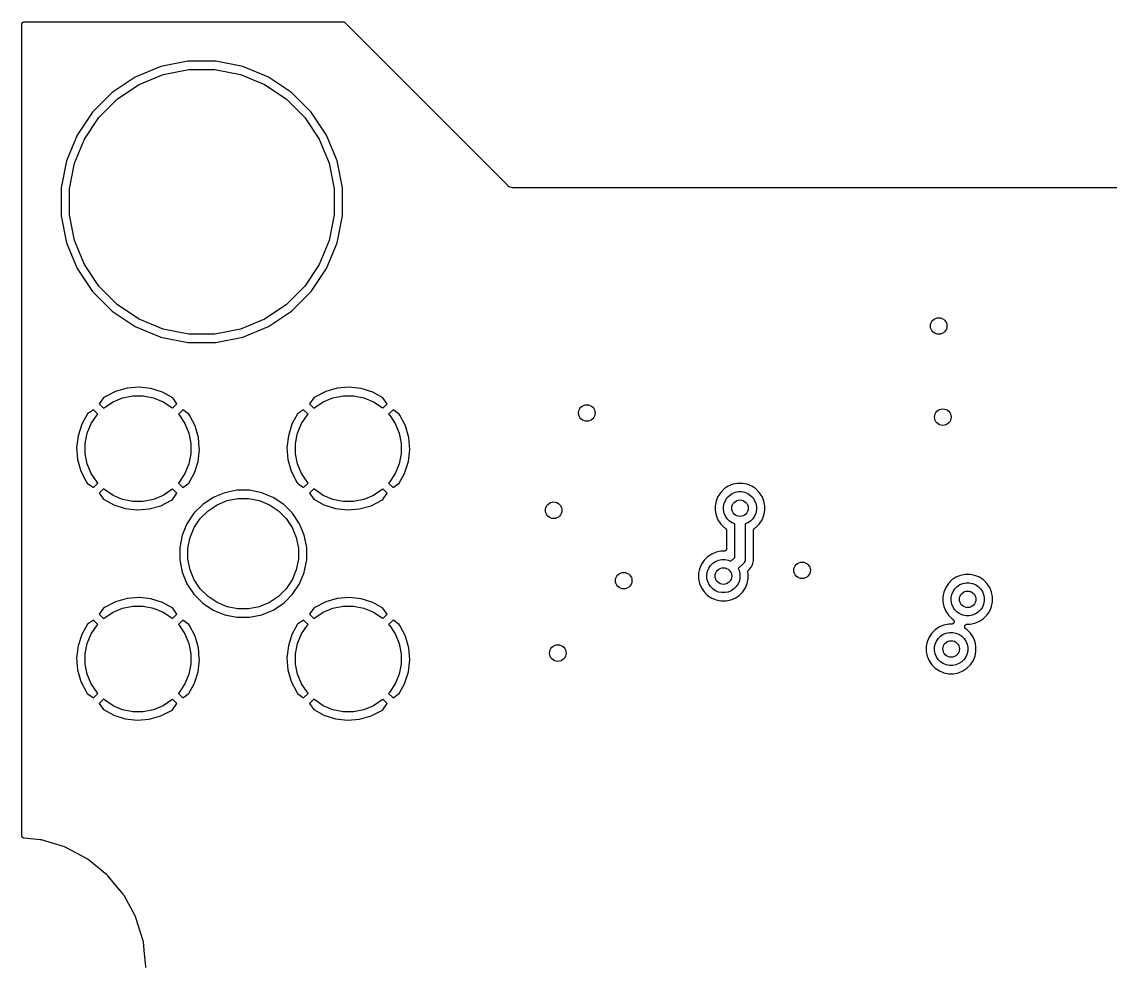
# Model space of a CAD drawing. Extents: x 113.2 to 188.8, y -123.8 to -78.2.
# Drawn here: x 113.15 to 139.44, y -100.99 to -78.15 of the extents above; entities that cross this region are included whole.
import ezdxf

# ---------------------------------------------------------------- set-up
doc = ezdxf.new("R2010")
doc.units = 0
doc.layers.add('BLACK', color=7, linetype='CONTINUOUS')

msp = doc.modelspace()

# ---------------------------------------------------------------- linework, layer by layer
at = {"layer": 'BLACK', "linetype": 'CONTINUOUS'}
for p, q in [((113.151, -78.2067), (113.152, -78.2009)), ((113.151, -78.2127), (113.151, -78.2067)), ((113.151, -78.2131), (113.151, -78.2127)), ((113.151, -78.2135), (113.151, -78.2131)), ((113.151, -78.2131), (113.151, -78.2131)), ((113.151, -78.2131), (113.151, -78.2131)), ((113.151, -97.8064), (113.151, -78.2135)), ((113.152, -78.2005), (113.154, -78.1948)), ((113.152, -78.2007), (113.152, -78.2005)), ((113.152, -78.2009), (113.152, -78.2007)), ((113.154, -78.1948), (113.156, -78.1892)), ((113.156, -78.1888), (113.159, -78.1836)), ((113.156, -78.189), (113.156, -78.1888)), ((113.156, -78.1892), (113.156, -78.189)), ((113.159, -78.1836), (113.161, -78.1784)), ((113.161, -78.1784), (113.162, -78.1782)), ((113.162, -78.178), (113.165, -78.1735)), ((113.162, -78.1782), (113.162, -78.178)), ((113.165, -78.1735), (113.169, -78.169)), ((113.169, -78.1688), (113.17, -78.1686)), ((113.169, -78.169), (113.169, -78.1688)), ((113.17, -78.1686), (113.174, -78.1649)), ((113.174, -78.1649), (113.179, -78.1612)), ((113.179, -78.161), (113.184, -78.1582)), ((113.179, -78.1611), (113.179, -78.161)), ((113.179, -78.1612), (113.179, -78.1611)), ((113.184, -78.1582), (113.19, -78.1554)), ((113.19, -78.1553), (113.196, -78.1536)), ((113.19, -78.1554), (113.19, -78.1553)), ((113.19, -78.1554), (113.19, -78.1554)), ((113.196, -78.1536), (113.201, -78.1519)), ((113.201, -78.1519), (113.202, -78.1519)), ((113.202, -78.1518), (113.208, -78.1513)), ((113.202, -78.1519), (113.202, -78.1518)), ((113.208, -78.1513), (113.214, -78.1507)), ((113.214, -78.1507), (120.912, -78.1507)), ((120.912, -78.1507), (120.912, -78.1507)), ((120.912, -78.1507), (120.912, -78.1507)), ((120.912, -78.1507), (120.912, -78.1507)), ((120.912, -78.1507), (120.912, -78.1507)), ((120.912, -78.1507), (120.918, -78.1514)), ((120.918, -78.1514), (120.924, -78.1519)), ((120.924, -78.1519), (120.924, -78.152)), ((120.924, -78.152), (120.925, -78.1521)), ((120.925, -78.1521), (120.93, -78.1538)), ((120.93, -78.1538), (120.936, -78.1555)), ((120.936, -78.1555), (120.936, -78.1557)), ((120.936, -78.1557), (120.936, -78.1558)), ((120.936, -78.1558), (120.941, -78.1586)), ((120.941, -78.1586), (120.947, -78.1613)), ((120.947, -78.1613), (120.947, -78.1615)), ((120.947, -78.1615), (120.947, -78.1617)), ((120.947, -78.1617), (120.951, -78.1654)), ((120.951, -78.1654), (120.956, -78.1691)), ((120.956, -78.1691), (124.886, -82.0991)), ((117.165, -79.1), (116.508, -79.2307)), ((117.835, -79.1), (117.165, -79.1)), ((118.492, -79.2307), (117.835, -79.1)), ((116.508, -79.2307), (115.889, -79.487)), ((116.567, -79.423), (117.185, -79.3)), ((117.185, -79.3), (117.815, -79.3)), ((117.815, -79.3), (118.433, -79.423)), ((119.111, -79.487), (118.492, -79.2307)), ((115.889, -79.487), (115.333, -79.859)), ((115.46, -80.0144), (115.984, -79.6642)), ((115.984, -79.6642), (116.567, -79.423)), ((118.433, -79.423), (119.016, -79.6642)), ((119.016, -79.6642), (119.54, -80.0144)), ((119.667, -79.859), (119.111, -79.487)), ((115.333, -79.859), (114.859, -80.3326)), ((120.141, -80.3326), (119.667, -79.859)), ((115.014, -80.4601), (115.46, -80.0144)), ((119.54, -80.0144), (119.986, -80.4601)), ((114.859, -80.3326), (114.487, -80.8895)), ((120.513, -80.8895), (120.141, -80.3326)), ((114.664, -80.9842), (115.014, -80.4601)), ((119.986, -80.4601), (120.336, -80.9842)), ((114.487, -80.8895), (114.231, -81.5083)), ((120.769, -81.5083), (120.513, -80.8895)), ((114.423, -81.5666), (114.664, -80.9842)), ((120.336, -80.9842), (120.577, -81.5666)), ((114.231, -81.5083), (114.1, -82.1651)), ((114.3, -82.1848), (114.423, -81.5666)), ((120.577, -81.5666), (120.7, -82.1848)), ((120.9, -82.1651), (120.769, -81.5083)), ((114.1, -82.1651), (114.1, -82.8349)), ((114.3, -82.8152), (114.3, -82.1848)), ((120.7, -82.1848), (120.7, -82.8152)), ((120.9, -82.8349), (120.9, -82.1651)), ((124.886, -82.0991), (124.887, -82.0998)), ((124.887, -82.0998), (124.888, -82.1018)), ((124.888, -82.1018), (124.89, -82.1037)), ((124.89, -82.1037), (124.893, -82.1071)), ((124.893, -82.1071), (124.896, -82.1098)), ((124.896, -82.1098), (124.896, -82.1098)), ((124.896, -82.1098), (124.916, -82.1259)), ((124.916, -82.1259), (124.925, -82.1306)), ((124.925, -82.1306), (124.925, -82.1306)), ((124.925, -82.1306), (124.942, -82.1399)), ((124.942, -82.1399), (124.97, -82.1485)), ((124.97, -82.1485), (124.996, -82.151)), ((124.996, -82.151), (124.996, -82.151)), ((124.996, -82.151), (125, -82.1514)), ((125, -82.1514), (125.004, -82.151)), ((125.004, -82.151), (125.005, -82.1509)), ((125.005, -82.1509), (125.008, -82.151)), ((125.008, -82.151), (125.01, -82.1507)), ((125.01, -82.1507), (176.99, -82.1507)), ((114.423, -83.4334), (114.3, -82.8152)), ((120.7, -82.8152), (120.577, -83.4334)), ((114.1, -82.8349), (114.231, -83.4917)), ((120.769, -83.4917), (120.9, -82.8349)), ((114.231, -83.4917), (114.487, -84.1105)), ((114.664, -84.0158), (114.423, -83.4334)), ((120.577, -83.4334), (120.336, -84.0158)), ((120.513, -84.1105), (120.769, -83.4917)), ((114.487, -84.1105), (114.859, -84.6674)), ((115.014, -84.5399), (114.664, -84.0158)), ((120.336, -84.0158), (119.986, -84.5399)), ((120.141, -84.6674), (120.513, -84.1105)), ((115.46, -84.9856), (115.014, -84.5399)), ((119.986, -84.5399), (119.54, -84.9856)), ((114.859, -84.6674), (115.333, -85.141)), ((119.667, -85.141), (119.918, -84.8903)), ((119.918, -84.8903), (120.141, -84.6674)), ((119.918, -84.8903), (119.918, -84.8903)), ((115.333, -85.141), (115.889, -85.513)), ((115.984, -85.3358), (115.46, -84.9856)), ((119.54, -84.9856), (119.016, -85.3358)), ((119.111, -85.513), (119.667, -85.141)), ((116.567, -85.577), (115.984, -85.3358)), ((119.016, -85.3358), (118.433, -85.577)), ((115.889, -85.513), (116.508, -85.7693)), ((117.185, -85.7), (116.567, -85.577)), ((117.815, -85.7), (117.185, -85.7)), ((118.433, -85.577), (117.815, -85.7)), ((118.492, -85.7693), (119.111, -85.513)), ((116.508, -85.7693), (117.165, -85.9)), ((117.165, -85.9), (117.835, -85.9)), ((117.835, -85.9), (118.492, -85.7693)), ((115.693, -87.0008), (115.413, -87.0809)), ((115.983, -86.9767), (115.693, -87.0008)), ((116.272, -87.0096), (115.983, -86.9767)), ((116.549, -87.0982), (116.272, -87.0096)), ((120.773, -87.0008), (120.493, -87.0809)), ((121.063, -86.9767), (120.773, -87.0008)), ((121.352, -87.0096), (121.063, -86.9767)), ((121.629, -87.0982), (121.352, -87.0096)), ((115.126, -87.2331), (115.021, -87.38)), ((115.152, -87.2153), (115.126, -87.2331)), ((115.413, -87.0809), (115.152, -87.2153)), ((115.355, -87.3289), (115.588, -87.2327)), ((115.588, -87.2327), (115.834, -87.1837)), ((115.834, -87.1837), (116.086, -87.1837)), ((116.086, -87.1837), (116.332, -87.2327)), ((116.332, -87.2327), (116.565, -87.3289)), ((116.796, -87.2353), (116.549, -87.0982)), ((116.899, -87.38), (116.796, -87.2353)), ((120.206, -87.2331), (120.101, -87.38)), ((120.232, -87.2153), (120.206, -87.2331)), ((120.493, -87.0809), (120.232, -87.2153)), ((120.435, -87.3289), (120.668, -87.2327)), ((120.668, -87.2327), (120.914, -87.1837)), ((120.914, -87.1837), (121.166, -87.1837)), ((121.166, -87.1837), (121.412, -87.2327)), ((121.412, -87.2327), (121.645, -87.3289)), ((121.876, -87.2353), (121.629, -87.0982)), ((121.972, -87.3711), (121.876, -87.2353)), ((114.88, -87.5214), (114.735, -87.6242)), ((114.987, -87.6282), (114.88, -87.5214)), ((115.021, -87.38), (115.128, -87.4868)), ((115.128, -87.4868), (115.146, -87.4686)), ((115.146, -87.4686), (115.355, -87.3289)), ((116.565, -87.3289), (116.774, -87.4686)), ((116.774, -87.4686), (116.792, -87.4868)), ((116.792, -87.4868), (116.899, -87.38)), ((117.04, -87.5214), (116.933, -87.6282)), ((117.187, -87.6258), (117.04, -87.5214)), ((119.96, -87.5214), (119.815, -87.6242)), ((120.067, -87.6282), (119.96, -87.5214)), ((120.101, -87.38), (120.208, -87.4868)), ((120.208, -87.4868), (120.226, -87.4686)), ((120.226, -87.4686), (120.435, -87.3289)), ((121.645, -87.3289), (121.854, -87.4686)), ((121.854, -87.4686), (121.872, -87.4868)), ((121.872, -87.4868), (121.979, -87.38)), ((121.979, -87.38), (121.972, -87.3711)), ((121.972, -87.3711), (121.972, -87.3711)), ((122.12, -87.5214), (122.013, -87.6282)), ((122.267, -87.6258), (122.12, -87.5214)), ((114.735, -87.6242), (114.598, -87.8715)), ((114.829, -87.8554), (114.969, -87.6464)), ((114.969, -87.6464), (114.987, -87.6282)), ((116.933, -87.6282), (116.951, -87.6464)), ((116.951, -87.6464), (117.091, -87.8554)), ((117.205, -87.6524), (117.187, -87.6258)), ((117.339, -87.9133), (117.205, -87.6524)), ((119.815, -87.6242), (119.678, -87.8715)), ((119.909, -87.8554), (120.049, -87.6464)), ((120.049, -87.6464), (120.067, -87.6282)), ((122.013, -87.6282), (122.031, -87.6464)), ((122.031, -87.6464), (122.171, -87.8554)), ((122.285, -87.6524), (122.267, -87.6258)), ((122.419, -87.9133), (122.285, -87.6524)), ((114.598, -87.8715), (114.51, -88.1484)), ((114.733, -88.0877), (114.829, -87.8554)), ((117.091, -87.8554), (117.187, -88.0877)), ((117.419, -88.1928), (117.339, -87.9133)), ((119.678, -87.8715), (119.59, -88.1484)), ((119.813, -88.0877), (119.909, -87.8554)), ((122.171, -87.8554), (122.267, -88.0877)), ((122.499, -88.1928), (122.419, -87.9133)), ((114.51, -88.1484), (114.477, -88.4374)), ((114.684, -88.3343), (114.733, -88.0877)), ((114.684, -88.5857), (114.684, -88.3343)), ((117.187, -88.0877), (117.236, -88.3343)), ((117.236, -88.3343), (117.236, -88.5857)), ((117.44, -88.4416), (117.419, -88.1928)), ((119.59, -88.1484), (119.557, -88.4374)), ((119.764, -88.3343), (119.813, -88.0877)), ((119.764, -88.5857), (119.764, -88.3343)), ((122.267, -88.0877), (122.316, -88.3343)), ((122.316, -88.3343), (122.316, -88.5857)), ((122.523, -88.4826), (122.499, -88.1928)), ((114.477, -88.4374), (114.501, -88.7272)), ((114.733, -88.8323), (114.684, -88.5857)), ((117.236, -88.5857), (117.187, -88.8323)), ((117.41, -88.7716), (117.443, -88.4826)), ((117.443, -88.4826), (117.44, -88.4416)), ((117.44, -88.4416), (117.44, -88.4416)), ((119.557, -88.4374), (119.581, -88.7272)), ((119.813, -88.8323), (119.764, -88.5857)), ((122.316, -88.5857), (122.267, -88.8323)), ((122.49, -88.7716), (122.523, -88.4826)), ((114.501, -88.7272), (114.581, -89.0067)), ((114.829, -89.0646), (114.733, -88.8323)), ((117.187, -88.8323), (117.091, -89.0646)), ((117.322, -89.0485), (117.41, -88.7716)), ((119.581, -88.7272), (119.661, -89.0067)), ((119.909, -89.0646), (119.813, -88.8323)), ((122.267, -88.8323), (122.171, -89.0646)), ((122.412, -89.0154), (122.49, -88.7716)), ((114.581, -89.0067), (114.715, -89.2676)), ((114.969, -89.2736), (114.829, -89.0646)), ((117.091, -89.0646), (116.951, -89.2736)), ((117.185, -89.2958), (117.322, -89.0485)), ((119.661, -89.0067), (119.795, -89.2676)), ((120.049, -89.2736), (119.909, -89.0646)), ((122.171, -89.0646), (122.031, -89.2736)), ((122.265, -89.2958), (122.402, -89.0485)), ((122.402, -89.0485), (122.412, -89.0156)), ((122.412, -89.0156), (122.412, -89.0154)), ((114.715, -89.2676), (114.733, -89.2942)), ((114.733, -89.2942), (114.88, -89.3986)), ((114.88, -89.3986), (114.987, -89.2918)), ((114.987, -89.2918), (114.969, -89.2736)), ((116.951, -89.2736), (116.933, -89.2918)), ((116.933, -89.2918), (117.04, -89.3986)), ((117.04, -89.3986), (117.185, -89.2958)), ((119.795, -89.2676), (119.813, -89.2942)), ((119.813, -89.2942), (119.96, -89.3986)), ((119.96, -89.3986), (120.067, -89.2918)), ((120.067, -89.2918), (120.049, -89.2736)), ((122.031, -89.2736), (122.013, -89.2918)), ((122.013, -89.2918), (122.12, -89.3986)), ((122.12, -89.3986), (122.265, -89.2958)), ((130.216, -89.3683), (130.118, -89.4339)), ((130.325, -89.3231), (130.216, -89.3683)), ((130.441, -89.3), (130.325, -89.3231)), ((130.559, -89.3), (130.441, -89.3)), ((130.675, -89.3231), (130.559, -89.3)), ((130.784, -89.3683), (130.675, -89.3231)), ((130.882, -89.4339), (130.784, -89.3683)), ((115.128, -89.4332), (115.021, -89.54)), ((115.021, -89.54), (115.124, -89.6847)), ((115.146, -89.4514), (115.128, -89.4332)), ((115.355, -89.5911), (115.146, -89.4514)), ((115.588, -89.6873), (115.355, -89.5911)), ((116.565, -89.5911), (116.332, -89.6873)), ((116.774, -89.4514), (116.565, -89.5911)), ((116.792, -89.4332), (116.774, -89.4514)), ((116.899, -89.54), (116.792, -89.4332)), ((116.794, -89.6869), (116.899, -89.54)), ((117.774, -89.641), (117.522, -89.8089)), ((118.053, -89.5254), (117.774, -89.641)), ((118.349, -89.4665), (118.053, -89.5254)), ((118.651, -89.4665), (118.349, -89.4665)), ((118.947, -89.5254), (118.651, -89.4665)), ((119.106, -89.5912), (118.947, -89.5254)), ((119.226, -89.641), (119.106, -89.5912)), ((119.478, -89.8089), (119.226, -89.641)), ((120.208, -89.4332), (120.101, -89.54)), ((120.101, -89.54), (120.204, -89.6847)), ((120.226, -89.4514), (120.208, -89.4332)), ((120.435, -89.5911), (120.226, -89.4514)), ((120.668, -89.6873), (120.435, -89.5911)), ((121.645, -89.5911), (121.412, -89.6873)), ((121.854, -89.4514), (121.645, -89.5911)), ((121.872, -89.4332), (121.854, -89.4514)), ((121.979, -89.54), (121.872, -89.4332)), ((121.874, -89.6869), (121.979, -89.54)), ((129.968, -89.6158), (129.923, -89.725)), ((130.034, -89.5175), (129.968, -89.6158)), ((130.118, -89.4339), (130.034, -89.5175)), ((130.146, -89.7105), (130.189, -89.645)), ((130.189, -89.645), (130.245, -89.5893)), ((130.245, -89.5893), (130.311, -89.5455)), ((130.311, -89.5455), (130.383, -89.5154)), ((130.383, -89.5154), (130.461, -89.5)), ((130.461, -89.5), (130.539, -89.5)), ((130.539, -89.5), (130.617, -89.5154)), ((130.617, -89.5154), (130.689, -89.5455)), ((130.689, -89.5455), (130.755, -89.5893)), ((130.755, -89.5893), (130.811, -89.645)), ((130.811, -89.645), (130.854, -89.7105)), ((130.966, -89.5175), (130.882, -89.4339)), ((131.032, -89.6158), (130.966, -89.5175)), ((131.077, -89.725), (131.032, -89.6158)), ((115.124, -89.6847), (115.371, -89.8218)), ((115.371, -89.8218), (115.648, -89.9104)), ((115.834, -89.7364), (115.588, -89.6873)), ((115.648, -89.9104), (115.937, -89.9433)), ((116.086, -89.7364), (115.834, -89.7364)), ((116.332, -89.6873), (116.086, -89.7364)), ((116.227, -89.9192), (116.507, -89.8391)), ((116.507, -89.8391), (116.768, -89.7047)), ((116.768, -89.7047), (116.794, -89.6869)), ((117.522, -89.8089), (117.309, -90.0225)), ((117.65, -89.9642), (117.868, -89.8183)), ((117.868, -89.8183), (118.111, -89.7177)), ((118.111, -89.7177), (118.369, -89.6665)), ((118.369, -89.6665), (118.631, -89.6665)), ((118.631, -89.6665), (118.889, -89.7177)), ((118.889, -89.7177), (119.132, -89.8183)), ((119.132, -89.8183), (119.35, -89.9642)), ((119.691, -90.0225), (119.478, -89.8089)), ((120.204, -89.6847), (120.451, -89.8218)), ((120.451, -89.8218), (120.728, -89.9104)), ((120.914, -89.7364), (120.668, -89.6873)), ((120.728, -89.9104), (121.017, -89.9433)), ((121.166, -89.7364), (120.914, -89.7364)), ((121.412, -89.6873), (121.166, -89.7364)), ((121.307, -89.9192), (121.587, -89.8391)), ((121.587, -89.8391), (121.848, -89.7047)), ((121.848, -89.7047), (121.874, -89.6869)), ((129.923, -89.725), (129.9, -89.8409)), ((129.9, -89.8409), (129.9, -89.9591)), ((130.1, -89.8606), (130.115, -89.7833)), ((130.1, -89.9394), (130.1, -89.8606)), ((130.115, -89.7833), (130.146, -89.7105)), ((130.854, -89.7105), (130.885, -89.7833)), ((130.885, -89.7833), (130.9, -89.8606)), ((130.9, -89.8606), (130.9, -89.9394)), ((131.1, -89.8409), (131.077, -89.725)), ((131.1, -89.9591), (131.1, -89.8409)), ((115.937, -89.9433), (116.227, -89.9192)), ((117.309, -90.0225), (117.141, -90.2736)), ((117.318, -90.3684), (117.464, -90.1499)), ((117.464, -90.1499), (117.65, -89.9642)), ((119.35, -89.9642), (119.536, -90.1499)), ((119.536, -90.1499), (119.682, -90.3684)), ((119.859, -90.2736), (119.691, -90.0225)), ((121.017, -89.9433), (121.307, -89.9192)), ((129.9, -89.9591), (129.923, -90.075)), ((129.923, -90.075), (129.968, -90.1842)), ((130.115, -90.0167), (130.1, -89.9394)), ((130.146, -90.0895), (130.115, -90.0167)), ((130.189, -90.155), (130.146, -90.0895)), ((130.245, -90.2107), (130.189, -90.155)), ((130.811, -90.155), (130.755, -90.2107)), ((130.854, -90.0895), (130.811, -90.155)), ((130.885, -90.0167), (130.854, -90.0895)), ((130.9, -89.9394), (130.885, -90.0167)), ((131.032, -90.1842), (131.077, -90.075)), ((131.077, -90.075), (131.1, -89.9591)), ((117.141, -90.2736), (117.025, -90.5527)), ((117.218, -90.611), (117.318, -90.3684)), ((119.682, -90.3684), (119.782, -90.611)), ((119.975, -90.5527), (119.859, -90.2736)), ((129.968, -90.1842), (130.034, -90.2825)), ((130.034, -90.2825), (130.118, -90.3661)), ((130.118, -90.3661), (130.147, -90.3858)), ((130.147, -90.3858), (130.147, -90.3859)), ((130.147, -90.3859), (130.147, -90.3859)), ((130.147, -90.3859), (130.147, -90.386)), ((130.147, -90.386), (130.148, -90.3863)), ((130.148, -90.3863), (130.152, -90.3901)), ((130.152, -90.3901), (130.157, -90.3938)), ((130.157, -90.3938), (130.157, -90.394)), ((130.157, -90.394), (130.157, -90.3942)), ((130.157, -90.3942), (130.161, -90.3987)), ((130.161, -90.3987), (130.164, -90.4033)), ((130.164, -90.4033), (130.165, -90.4035)), ((130.165, -90.4035), (130.165, -90.4038)), ((130.165, -90.4038), (130.168, -90.4089)), ((130.168, -90.4089), (130.17, -90.4141)), ((130.17, -90.4141), (130.17, -90.4144)), ((130.17, -90.4144), (130.17, -90.4147)), ((130.17, -90.4147), (130.172, -90.4203)), ((130.172, -90.4203), (130.174, -90.4258)), ((130.174, -90.4258), (130.174, -90.4261)), ((130.174, -90.4261), (130.174, -90.4264)), ((130.174, -90.4264), (130.174, -90.4323)), ((130.174, -90.4323), (130.175, -90.438)), ((130.175, -90.438), (130.175, -90.8772)), ((130.311, -90.2545), (130.245, -90.2107)), ((130.375, -90.2812), (130.311, -90.2545)), ((130.375, -91.0882), (130.375, -90.2812)), ((130.689, -90.2545), (130.625, -90.2812)), ((130.625, -90.2812), (130.625, -91.1339)), ((130.755, -90.2107), (130.689, -90.2545)), ((130.825, -90.4372), (130.826, -90.4313)), ((130.825, -90.4378), (130.825, -90.4372)), ((130.825, -90.438), (130.825, -90.4378)), ((130.825, -90.4378), (130.825, -90.4378)), ((130.825, -90.4378), (130.825, -90.4378)), ((130.825, -91.121), (130.825, -90.438)), ((130.826, -90.425), (130.828, -90.4193)), ((130.826, -90.4253), (130.826, -90.425)), ((130.826, -90.4256), (130.826, -90.4253)), ((130.826, -90.4313), (130.826, -90.4256)), ((130.828, -90.4193), (130.83, -90.4138)), ((130.83, -90.4133), (130.833, -90.4082)), ((130.83, -90.4136), (130.83, -90.4133)), ((130.83, -90.4138), (130.83, -90.4136)), ((130.833, -90.4082), (130.836, -90.403)), ((130.836, -90.4025), (130.84, -90.3981)), ((130.836, -90.4028), (130.836, -90.4025)), ((130.836, -90.403), (130.836, -90.4028)), ((130.84, -90.3981), (130.843, -90.3936)), ((130.843, -90.3936), (130.844, -90.3934)), ((130.844, -90.3931), (130.848, -90.3895)), ((130.844, -90.3934), (130.844, -90.3931)), ((130.848, -90.3895), (130.853, -90.3858)), ((130.853, -90.3858), (130.882, -90.3661)), ((130.882, -90.3661), (130.966, -90.2825)), ((130.966, -90.2825), (131.032, -90.1842)), ((117.025, -90.5527), (116.966, -90.849)), ((117.166, -90.8687), (117.218, -90.611)), ((119.782, -90.611), (119.834, -90.8687)), ((120.033, -90.849), (119.975, -90.5527)), ((116.966, -90.849), (116.966, -91.151)), ((117.166, -91.1313), (117.166, -90.8687)), ((119.834, -90.8687), (119.834, -91.1313)), ((120.033, -91.151), (120.033, -90.849)), ((129.925, -90.9631), (129.816, -91.0083)), ((130.041, -90.94), (129.925, -90.9631)), ((130.112, -90.94), (130.041, -90.94)), ((130.118, -90.9394), (130.112, -90.94)), ((130.124, -90.9389), (130.118, -90.9394)), ((130.13, -90.9371), (130.124, -90.9388)), ((130.124, -90.9388), (130.124, -90.9388)), ((130.124, -90.9388), (130.124, -90.9389)), ((130.136, -90.9354), (130.13, -90.9371)), ((130.141, -90.9325), (130.136, -90.9353)), ((130.136, -90.9353), (130.136, -90.9353)), ((130.136, -90.9353), (130.136, -90.9354)), ((130.147, -90.9297), (130.141, -90.9325)), ((130.152, -90.9258), (130.147, -90.9295)), ((130.147, -90.9295), (130.147, -90.9296)), ((130.147, -90.9296), (130.147, -90.9297)), ((130.156, -90.9221), (130.152, -90.9258)), ((130.16, -90.9172), (130.156, -90.9217)), ((130.156, -90.9217), (130.156, -90.9219)), ((130.156, -90.9219), (130.156, -90.9221)), ((130.164, -90.9127), (130.16, -90.9172)), ((130.167, -90.907), (130.164, -90.9123)), ((130.164, -90.9123), (130.164, -90.9125)), ((130.164, -90.9125), (130.164, -90.9127)), ((130.17, -90.9019), (130.167, -90.907)), ((130.172, -90.8959), (130.17, -90.9015)), ((130.17, -90.9015), (130.17, -90.9017)), ((130.17, -90.9017), (130.17, -90.9019)), ((130.174, -90.8902), (130.172, -90.8959)), ((130.175, -90.878), (130.174, -90.884)), ((130.174, -90.884), (130.174, -90.8898)), ((130.174, -90.8898), (130.174, -90.89)), ((130.174, -90.89), (130.174, -90.8902)), ((130.175, -90.8772), (130.175, -90.8776)), ((130.175, -90.8776), (130.175, -90.8776)), ((130.175, -90.8776), (130.175, -90.8776)), ((130.175, -90.8776), (130.175, -90.878)), ((116.966, -91.151), (117.025, -91.4473)), ((117.218, -91.389), (117.166, -91.1313)), ((119.834, -91.1313), (119.782, -91.389)), ((119.975, -91.4473), (120.033, -91.151)), ((129.634, -91.1575), (129.568, -91.2558)), ((129.718, -91.0739), (129.634, -91.1575)), ((129.816, -91.0083), (129.718, -91.0739)), ((129.789, -91.285), (129.845, -91.2293)), ((129.845, -91.2293), (129.911, -91.1855)), ((129.911, -91.1855), (129.983, -91.1554)), ((129.983, -91.1554), (130.061, -91.14)), ((130.061, -91.14), (130.139, -91.14)), ((130.139, -91.14), (130.217, -91.1554)), ((130.217, -91.1554), (130.281, -91.1821)), ((130.281, -91.1821), (130.375, -91.0882)), ((130.584, -91.2327), (130.458, -91.3589)), ((130.589, -91.2288), (130.584, -91.2327)), ((130.593, -91.2241), (130.589, -91.2288)), ((130.604, -91.2098), (130.593, -91.2241)), ((130.593, -91.2241), (130.593, -91.2241)), ((130.616, -91.1881), (130.604, -91.2098)), ((130.604, -91.2098), (130.604, -91.2098)), ((130.623, -91.1645), (130.616, -91.1881)), ((130.625, -91.1461), (130.623, -91.1645)), ((130.625, -91.1339), (130.626, -91.14)), ((130.626, -91.14), (130.625, -91.1461)), ((130.625, -91.1461), (130.625, -91.1461)), ((130.802, -91.265), (130.82, -91.2037)), ((130.82, -91.2037), (130.825, -91.1529)), ((130.825, -91.1236), (130.825, -91.121)), ((130.825, -91.1263), (130.825, -91.1236)), ((130.825, -91.1271), (130.825, -91.1263)), ((130.827, -91.14), (130.825, -91.1271)), ((130.825, -91.1529), (130.827, -91.14)), ((130.825, -91.1529), (130.825, -91.1529)), ((117.025, -91.4473), (117.141, -91.7264)), ((117.318, -91.6316), (117.218, -91.389)), ((119.782, -91.389), (119.682, -91.6316)), ((119.859, -91.7264), (119.973, -91.4507)), ((119.973, -91.4506), (119.975, -91.4473)), ((119.973, -91.4507), (119.973, -91.4506)), ((129.523, -91.365), (129.5, -91.4809)), ((129.5, -91.4809), (129.5, -91.5991)), ((129.568, -91.2558), (129.523, -91.365)), ((129.7, -91.5006), (129.715, -91.4233)), ((129.715, -91.4233), (129.746, -91.3505)), ((129.746, -91.3505), (129.789, -91.285)), ((130.458, -91.3589), (130.485, -91.4233)), ((130.485, -91.4233), (130.5, -91.5006)), ((130.692, -91.433), (130.693, -91.4272)), ((130.692, -91.4333), (130.692, -91.433)), ((130.692, -91.4336), (130.692, -91.4333)), ((130.692, -91.4393), (130.692, -91.4336)), ((130.693, -91.4452), (130.692, -91.4393)), ((130.693, -91.4208), (130.695, -91.4152)), ((130.693, -91.4211), (130.693, -91.4208)), ((130.693, -91.4214), (130.693, -91.4211)), ((130.693, -91.4272), (130.693, -91.4214)), ((130.693, -91.4458), (130.693, -91.4452)), ((130.693, -91.4461), (130.693, -91.4458)), ((130.693, -91.4458), (130.693, -91.4458)), ((130.693, -91.4458), (130.693, -91.4458)), ((130.7, -91.4809), (130.693, -91.4461)), ((130.695, -91.4152), (130.697, -91.4096)), ((130.697, -91.4091), (130.7, -91.404)), ((130.697, -91.4094), (130.697, -91.4091)), ((130.697, -91.4096), (130.697, -91.4094)), ((130.7, -91.404), (130.702, -91.3988)), ((130.7, -91.5991), (130.7, -91.4809)), ((130.702, -91.3988), (130.703, -91.3986)), ((130.703, -91.3983), (130.707, -91.3938)), ((130.703, -91.3986), (130.703, -91.3983)), ((130.707, -91.3938), (130.71, -91.3893)), ((130.71, -91.3893), (130.716, -91.3833)), ((130.716, -91.3833), (130.717, -91.3827)), ((130.717, -91.3827), (130.719, -91.381)), ((130.719, -91.381), (130.721, -91.3791)), ((130.721, -91.3791), (130.731, -91.3709)), ((130.731, -91.3709), (130.761, -91.3349)), ((130.761, -91.3349), (130.772, -91.3214)), ((130.761, -91.3349), (130.761, -91.3349)), ((130.772, -91.3214), (130.786, -91.2944)), ((130.786, -91.2944), (130.802, -91.265)), ((130.786, -91.2944), (130.786, -91.2944)), ((117.141, -91.7264), (117.309, -91.9775)), ((117.464, -91.8501), (117.318, -91.6316)), ((119.682, -91.6316), (119.536, -91.8501)), ((119.691, -91.9775), (119.859, -91.7264)), ((129.5, -91.5991), (129.523, -91.715)), ((129.523, -91.715), (129.568, -91.8242)), ((129.7, -91.5794), (129.7, -91.5006)), ((129.715, -91.6567), (129.7, -91.5794)), ((129.746, -91.7295), (129.715, -91.6567)), ((129.789, -91.795), (129.746, -91.7295)), ((130.454, -91.7295), (130.411, -91.795)), ((130.485, -91.6567), (130.454, -91.7295)), ((130.5, -91.5794), (130.485, -91.6567)), ((130.5, -91.5006), (130.5, -91.5794)), ((130.632, -91.8242), (130.677, -91.715)), ((130.677, -91.715), (130.7, -91.5991)), ((135.534, -91.7175), (135.468, -91.8158)), ((135.618, -91.6339), (135.534, -91.7175)), ((135.716, -91.5683), (135.618, -91.6339)), ((135.825, -91.5231), (135.716, -91.5683)), ((135.745, -91.7893), (135.811, -91.7455)), ((135.811, -91.7455), (135.883, -91.7154)), ((135.941, -91.5), (135.825, -91.5231)), ((135.883, -91.7154), (135.961, -91.7)), ((136.059, -91.5), (135.941, -91.5)), ((135.961, -91.7), (136.039, -91.7)), ((136.039, -91.7), (136.117, -91.7154)), ((136.175, -91.5231), (136.059, -91.5)), ((136.117, -91.7154), (136.189, -91.7455)), ((136.284, -91.5683), (136.175, -91.5231)), ((136.189, -91.7455), (136.255, -91.7893)), ((136.382, -91.6339), (136.284, -91.5683)), ((136.466, -91.7175), (136.382, -91.6339)), ((136.532, -91.8158), (136.466, -91.7175)), ((117.309, -91.9775), (117.522, -92.1911)), ((117.65, -92.0358), (117.464, -91.8501)), ((119.536, -91.8501), (119.35, -92.0358)), ((119.478, -92.1911), (119.691, -91.9775)), ((129.568, -91.8242), (129.634, -91.9225)), ((129.634, -91.9225), (129.718, -92.0061)), ((129.718, -92.0061), (129.816, -92.0717)), ((129.845, -91.8507), (129.789, -91.795)), ((129.911, -91.8945), (129.845, -91.8507)), ((129.983, -91.9246), (129.911, -91.8945)), ((130.061, -91.94), (129.983, -91.9246)), ((130.139, -91.94), (130.061, -91.94)), ((130.217, -91.9246), (130.139, -91.94)), ((130.289, -91.8945), (130.217, -91.9246)), ((130.355, -91.8507), (130.289, -91.8945)), ((130.411, -91.795), (130.355, -91.8507)), ((130.384, -92.0717), (130.482, -92.0061)), ((130.482, -92.0061), (130.566, -91.9225)), ((130.566, -91.9225), (130.632, -91.8242)), ((135.423, -91.925), (135.4, -92.0409)), ((135.468, -91.8158), (135.423, -91.925)), ((135.6, -92.0606), (135.615, -91.9833)), ((135.615, -91.9833), (135.646, -91.9105)), ((135.646, -91.9105), (135.689, -91.845)), ((135.689, -91.845), (135.745, -91.7893)), ((136.255, -91.7893), (136.311, -91.845)), ((136.311, -91.845), (136.354, -91.9105)), ((136.354, -91.9105), (136.385, -91.9833)), ((136.385, -91.9833), (136.4, -92.0606)), ((136.577, -91.925), (136.532, -91.8158)), ((136.6, -92.0409), (136.577, -91.925)), ((115.413, -92.1609), (115.152, -92.2953)), ((115.693, -92.0808), (115.413, -92.1609)), ((115.588, -92.3127), (115.834, -92.2636)), ((115.983, -92.0567), (115.693, -92.0808)), ((115.834, -92.2636), (116.086, -92.2636)), ((116.272, -92.0896), (115.983, -92.0567)), ((116.086, -92.2636), (116.332, -92.3127)), ((116.549, -92.1782), (116.272, -92.0896)), ((116.796, -92.3153), (116.549, -92.1782)), ((117.522, -92.1911), (117.774, -92.359)), ((117.868, -92.1817), (117.65, -92.0358)), ((118.111, -92.2823), (117.868, -92.1817)), ((118.369, -92.3335), (118.111, -92.2823)), ((118.889, -92.2823), (118.631, -92.3335)), ((119.132, -92.1817), (118.889, -92.2823)), ((119.35, -92.0358), (119.132, -92.1817)), ((119.226, -92.359), (119.478, -92.1911)), ((120.493, -92.1609), (120.232, -92.2953)), ((120.773, -92.0808), (120.493, -92.1609)), ((120.668, -92.3127), (120.914, -92.2636)), ((121.063, -92.0567), (120.773, -92.0808)), ((120.914, -92.2636), (121.166, -92.2636)), ((121.352, -92.0896), (121.063, -92.0567)), ((121.166, -92.2636), (121.412, -92.3127)), ((121.629, -92.1782), (121.352, -92.0896)), ((121.876, -92.3153), (121.629, -92.1782)), ((129.816, -92.0717), (129.925, -92.1169)), ((129.925, -92.1169), (130.041, -92.14)), ((130.041, -92.14), (130.159, -92.14)), ((130.159, -92.14), (130.275, -92.1169)), ((130.275, -92.1169), (130.384, -92.0717)), ((135.4, -92.0409), (135.4, -92.1591)), ((135.4, -92.1591), (135.423, -92.275)), ((135.423, -92.275), (135.468, -92.3842)), ((135.6, -92.1394), (135.6, -92.0606)), ((135.615, -92.2167), (135.6, -92.1394)), ((135.646, -92.2895), (135.615, -92.2167)), ((136.385, -92.2167), (136.354, -92.2895)), ((136.4, -92.1394), (136.385, -92.2167)), ((136.4, -92.0606), (136.4, -92.1394)), ((136.532, -92.3842), (136.577, -92.275)), ((136.577, -92.275), (136.6, -92.1591)), ((136.6, -92.1591), (136.6, -92.0409)), ((115.126, -92.3131), (115.021, -92.46)), ((115.021, -92.46), (115.128, -92.5668)), ((115.152, -92.2953), (115.126, -92.3131)), ((115.146, -92.5486), (115.355, -92.4089)), ((115.355, -92.4089), (115.588, -92.3127)), ((116.332, -92.3127), (116.565, -92.4089)), ((116.565, -92.4089), (116.774, -92.5486)), ((116.792, -92.5668), (116.899, -92.46)), ((116.899, -92.46), (116.796, -92.3153)), ((117.774, -92.359), (118.053, -92.4746)), ((118.053, -92.4746), (118.349, -92.5335)), ((118.349, -92.5335), (118.651, -92.5335)), ((118.631, -92.3335), (118.369, -92.3335)), ((118.651, -92.5335), (118.947, -92.4746)), ((118.947, -92.4746), (119.106, -92.4088)), ((119.106, -92.4088), (119.226, -92.359)), ((120.206, -92.3131), (120.101, -92.46)), ((120.101, -92.46), (120.208, -92.5668)), ((120.232, -92.2953), (120.206, -92.3131)), ((120.226, -92.5486), (120.435, -92.4089)), ((120.435, -92.4089), (120.668, -92.3127)), ((121.412, -92.3127), (121.645, -92.4089)), ((121.645, -92.4089), (121.854, -92.5486)), ((121.872, -92.5668), (121.979, -92.46)), ((121.979, -92.46), (121.876, -92.3153)), ((135.468, -92.3842), (135.534, -92.4825)), ((135.534, -92.4825), (135.618, -92.5661)), ((135.689, -92.355), (135.646, -92.2895)), ((135.745, -92.4107), (135.689, -92.355)), ((135.811, -92.4545), (135.745, -92.4107)), ((135.883, -92.4846), (135.811, -92.4545)), ((135.961, -92.5), (135.883, -92.4846)), ((136.039, -92.5), (135.961, -92.5)), ((136.117, -92.4846), (136.039, -92.5)), ((136.189, -92.4545), (136.117, -92.4846)), ((136.255, -92.4107), (136.189, -92.4545)), ((136.311, -92.355), (136.255, -92.4107)), ((136.354, -92.2895), (136.311, -92.355)), ((136.382, -92.566), (136.466, -92.4825)), ((136.466, -92.4825), (136.532, -92.3842)), ((114.735, -92.7042), (114.598, -92.9515)), ((114.88, -92.6014), (114.735, -92.7042)), ((114.829, -92.9354), (114.969, -92.7264)), ((114.987, -92.7082), (114.88, -92.6014)), ((114.969, -92.7264), (114.987, -92.7082)), ((115.128, -92.5668), (115.146, -92.5486)), ((116.774, -92.5486), (116.792, -92.5668)), ((117.04, -92.6014), (116.933, -92.7082)), ((116.933, -92.7082), (116.951, -92.7264)), ((116.951, -92.7264), (117.091, -92.9354)), ((117.187, -92.7058), (117.04, -92.6014)), ((117.205, -92.7324), (117.187, -92.7058)), ((117.339, -92.9933), (117.205, -92.7324)), ((119.815, -92.7042), (119.678, -92.9515)), ((119.96, -92.6014), (119.815, -92.7042)), ((119.909, -92.9354), (120.049, -92.7264)), ((120.067, -92.7082), (119.96, -92.6014)), ((120.049, -92.7264), (120.067, -92.7082)), ((120.208, -92.5668), (120.226, -92.5486)), ((121.854, -92.5486), (121.872, -92.5668)), ((122.12, -92.6014), (122.013, -92.7082)), ((122.013, -92.7082), (122.031, -92.7264)), ((122.031, -92.7264), (122.171, -92.9354)), ((122.267, -92.7058), (122.12, -92.6014)), ((122.285, -92.7324), (122.267, -92.7058)), ((122.419, -92.9933), (122.285, -92.7324)), ((135.316, -92.7683), (135.218, -92.834)), ((135.425, -92.7231), (135.316, -92.7683)), ((135.541, -92.7), (135.425, -92.7231)), ((135.611, -92.7), (135.541, -92.7)), ((135.617, -92.6994), (135.611, -92.7)), ((135.623, -92.6988), (135.617, -92.6994)), ((135.618, -92.5661), (135.646, -92.5849)), ((135.629, -92.697), (135.623, -92.6988)), ((135.623, -92.6988), (135.623, -92.6988)), ((135.623, -92.6988), (135.623, -92.6988)), ((135.635, -92.6953), (135.629, -92.697)), ((135.64, -92.6924), (135.635, -92.6953)), ((135.635, -92.6953), (135.635, -92.6953)), ((135.635, -92.6953), (135.635, -92.6953)), ((135.645, -92.6896), (135.64, -92.6924)), ((135.646, -92.6895), (135.645, -92.6896)), ((135.646, -92.5849), (135.646, -92.5853)), ((135.646, -92.5853), (135.646, -92.5853)), ((135.646, -92.5853), (135.646, -92.5853)), ((135.646, -92.5853), (135.646, -92.5854)), ((135.646, -92.5854), (135.651, -92.5893)), ((135.65, -92.6856), (135.646, -92.6895)), ((135.646, -92.6895), (135.646, -92.6895)), ((135.655, -92.6819), (135.65, -92.6856)), ((135.651, -92.5893), (135.656, -92.5932)), ((135.659, -92.6768), (135.655, -92.6817)), ((135.655, -92.6817), (135.655, -92.6818)), ((135.655, -92.6818), (135.655, -92.6819)), ((135.656, -92.5932), (135.656, -92.5932)), ((135.656, -92.5932), (135.656, -92.5933)), ((135.656, -92.5933), (135.66, -92.5982)), ((135.663, -92.6724), (135.659, -92.6768)), ((135.66, -92.5982), (135.663, -92.6027)), ((135.663, -92.6027), (135.663, -92.6028)), ((135.663, -92.6028), (135.663, -92.6029)), ((135.663, -92.6029), (135.666, -92.6082)), ((135.666, -92.667), (135.663, -92.6723)), ((135.663, -92.6723), (135.663, -92.6724)), ((135.663, -92.6724), (135.663, -92.6724)), ((135.666, -92.6082), (135.669, -92.6136)), ((135.669, -92.6617), (135.666, -92.667)), ((135.669, -92.6136), (135.669, -92.6137)), ((135.669, -92.6137), (135.669, -92.6138)), ((135.669, -92.6138), (135.671, -92.6195)), ((135.67, -92.6561), (135.669, -92.6615)), ((135.669, -92.6615), (135.669, -92.6616)), ((135.669, -92.6616), (135.669, -92.6617)), ((135.672, -92.6499), (135.67, -92.6561)), ((135.671, -92.6195), (135.673, -92.6254)), ((135.673, -92.6441), (135.672, -92.6498)), ((135.672, -92.6498), (135.672, -92.6499)), ((135.672, -92.6499), (135.672, -92.6499)), ((135.673, -92.6254), (135.673, -92.6255)), ((135.673, -92.6255), (135.673, -92.6255)), ((135.673, -92.6255), (135.673, -92.6315)), ((135.673, -92.6315), (135.674, -92.6376)), ((135.674, -92.6378), (135.673, -92.6441)), ((135.674, -92.6376), (135.674, -92.6377)), ((135.674, -92.6377), (135.674, -92.6378)), ((135.926, -92.7622), (135.927, -92.7561)), ((135.926, -92.7623), (135.926, -92.7622)), ((135.926, -92.7624), (135.926, -92.7623)), ((135.927, -92.7683), (135.926, -92.7624)), ((135.927, -92.7561), (135.928, -92.7502)), ((135.927, -92.7745), (135.927, -92.7683)), ((135.927, -92.7746), (135.927, -92.7745)), ((135.927, -92.7745), (135.927, -92.7745)), ((135.929, -92.7804), (135.927, -92.7746)), ((135.928, -92.7501), (135.929, -92.7442)), ((135.928, -92.7502), (135.928, -92.7501)), ((135.928, -92.7501), (135.928, -92.7501)), ((135.929, -92.7442), (135.931, -92.7385)), ((135.931, -92.7862), (135.929, -92.7804)), ((135.931, -92.7383), (135.934, -92.7331)), ((135.931, -92.7384), (135.931, -92.7383)), ((135.931, -92.7385), (135.931, -92.7384)), ((135.931, -92.7863), (135.931, -92.7862)), ((135.931, -92.7864), (135.931, -92.7863)), ((135.934, -92.7919), (135.931, -92.7864)), ((135.934, -92.7331), (135.937, -92.7277)), ((135.937, -92.7971), (135.934, -92.7919)), ((135.937, -92.7276), (135.941, -92.7231)), ((135.937, -92.7277), (135.937, -92.7276)), ((135.937, -92.7276), (135.937, -92.7276)), ((135.937, -92.7972), (135.937, -92.7971)), ((135.937, -92.7973), (135.937, -92.7972)), ((135.94, -92.8019), (135.937, -92.7973)), ((135.944, -92.8067), (135.94, -92.8019)), ((135.941, -92.7231), (135.945, -92.7183)), ((135.944, -92.8068), (135.944, -92.8067)), ((135.949, -92.8106), (135.944, -92.8068)), ((135.944, -92.8068), (135.944, -92.8068)), ((135.945, -92.7181), (135.95, -92.7143)), ((135.945, -92.7182), (135.945, -92.7181)), ((135.945, -92.7183), (135.945, -92.7182)), ((135.954, -92.8146), (135.949, -92.8106)), ((135.95, -92.7143), (135.954, -92.7105)), ((135.954, -92.7105), (135.955, -92.7104)), ((135.954, -92.7105), (135.954, -92.7105)), ((135.955, -92.7104), (135.96, -92.7076)), ((135.96, -92.7076), (135.965, -92.7047)), ((135.965, -92.7047), (135.971, -92.703)), ((135.965, -92.7047), (135.965, -92.7047)), ((135.965, -92.7047), (135.965, -92.7047)), ((135.971, -92.703), (135.977, -92.7012)), ((135.977, -92.7012), (135.983, -92.7006)), ((135.977, -92.7012), (135.977, -92.7012)), ((135.977, -92.7012), (135.977, -92.7012)), ((135.983, -92.7006), (135.989, -92.7)), ((135.989, -92.7), (136.059, -92.7)), ((136.059, -92.7), (136.175, -92.6769)), ((136.175, -92.6769), (136.284, -92.6317)), ((136.284, -92.6317), (136.382, -92.566)), ((114.598, -92.9515), (114.51, -93.2284)), ((114.733, -93.1677), (114.829, -92.9354)), ((117.091, -92.9354), (117.187, -93.1677)), ((117.419, -93.2728), (117.339, -92.9933)), ((119.678, -92.9515), (119.59, -93.2284)), ((119.813, -93.1677), (119.909, -92.9354)), ((122.171, -92.9354), (122.267, -93.1677)), ((122.493, -93.252), (122.419, -92.9933)), ((135.068, -93.0158), (135.023, -93.125)), ((135.134, -92.9175), (135.068, -93.0158)), ((135.218, -92.834), (135.134, -92.9175)), ((135.246, -93.1105), (135.289, -93.045)), ((135.289, -93.045), (135.345, -92.9893)), ((135.345, -92.9893), (135.411, -92.9455)), ((135.411, -92.9455), (135.483, -92.9154)), ((135.483, -92.9154), (135.561, -92.9)), ((135.561, -92.9), (135.639, -92.9)), ((135.639, -92.9), (135.717, -92.9154)), ((135.717, -92.9154), (135.789, -92.9455)), ((135.789, -92.9455), (135.855, -92.9893)), ((135.855, -92.9893), (135.911, -93.045)), ((135.911, -93.045), (135.954, -93.1105)), ((135.954, -92.8147), (135.954, -92.8146)), ((135.954, -92.8151), (135.954, -92.8147)), ((135.954, -92.8147), (135.954, -92.8147)), ((135.954, -92.8147), (135.954, -92.8147)), ((135.982, -92.8339), (135.954, -92.8151)), ((136.066, -92.9175), (135.982, -92.8339)), ((136.132, -93.0158), (136.066, -92.9175)), ((136.177, -93.125), (136.132, -93.0158)), ((114.51, -93.2284), (114.477, -93.5174)), ((114.684, -93.4143), (114.733, -93.1677)), ((117.187, -93.1677), (117.236, -93.4143)), ((117.44, -93.5216), (117.419, -93.2728)), ((119.59, -93.2284), (119.557, -93.5174)), ((119.764, -93.4143), (119.813, -93.1677)), ((122.267, -93.1677), (122.316, -93.4143)), ((122.499, -93.2728), (122.493, -93.252)), ((122.493, -93.252), (122.493, -93.252)), ((122.523, -93.5626), (122.499, -93.2728)), ((135.023, -93.125), (135, -93.2409)), ((135, -93.2409), (135, -93.3591)), ((135.2, -93.2606), (135.215, -93.1833)), ((135.2, -93.3394), (135.2, -93.2606)), ((135.215, -93.1833), (135.246, -93.1105)), ((135.954, -93.1105), (135.985, -93.1833)), ((135.985, -93.1833), (136, -93.2606)), ((136, -93.2606), (136, -93.3394)), ((136.2, -93.2409), (136.177, -93.125)), ((136.2, -93.3591), (136.2, -93.2409)), ((114.477, -93.5174), (114.501, -93.8072)), ((114.684, -93.6657), (114.684, -93.4143)), ((117.236, -93.4143), (117.236, -93.6657)), ((117.41, -93.8516), (117.443, -93.5626)), ((117.443, -93.5626), (117.44, -93.5216)), ((117.44, -93.5216), (117.44, -93.5216)), ((119.557, -93.5174), (119.581, -93.8072)), ((119.764, -93.6657), (119.764, -93.4143)), ((122.316, -93.4143), (122.316, -93.6657)), ((122.49, -93.8516), (122.523, -93.5626)), ((135, -93.3591), (135.023, -93.475)), ((135.023, -93.475), (135.068, -93.5842)), ((135.068, -93.5842), (135.134, -93.6825)), ((135.215, -93.4167), (135.2, -93.3394)), ((135.246, -93.4895), (135.215, -93.4167)), ((135.289, -93.555), (135.246, -93.4895)), ((135.345, -93.6107), (135.289, -93.555)), ((135.911, -93.555), (135.855, -93.6107)), ((135.954, -93.4895), (135.911, -93.555)), ((135.985, -93.4167), (135.954, -93.4895)), ((136, -93.3394), (135.985, -93.4167)), ((136.066, -93.6825), (136.132, -93.5842)), ((136.132, -93.5842), (136.177, -93.475)), ((136.177, -93.475), (136.2, -93.3591)), ((114.501, -93.8072), (114.581, -94.0867)), ((114.733, -93.9123), (114.684, -93.6657)), ((117.236, -93.6657), (117.187, -93.9123)), ((117.322, -94.1285), (117.41, -93.8516)), ((119.581, -93.8072), (119.661, -94.0867)), ((119.813, -93.9123), (119.764, -93.6657)), ((122.316, -93.6657), (122.267, -93.9123)), ((122.406, -94.1156), (122.49, -93.8516)), ((135.134, -93.6825), (135.218, -93.766)), ((135.218, -93.766), (135.316, -93.8317)), ((135.316, -93.8317), (135.425, -93.8769)), ((135.411, -93.6545), (135.345, -93.6107)), ((135.483, -93.6846), (135.411, -93.6545)), ((135.561, -93.7), (135.483, -93.6846)), ((135.639, -93.7), (135.561, -93.7)), ((135.717, -93.6846), (135.639, -93.7)), ((135.789, -93.6545), (135.717, -93.6846)), ((135.775, -93.8769), (135.884, -93.8317)), ((135.855, -93.6107), (135.789, -93.6545)), ((135.884, -93.8317), (135.982, -93.766)), ((135.982, -93.766), (136.066, -93.6825)), ((114.581, -94.0867), (114.715, -94.3476)), ((114.829, -94.1446), (114.733, -93.9123)), ((117.187, -93.9123), (117.091, -94.1446)), ((119.661, -94.0867), (119.795, -94.3476)), ((119.909, -94.1446), (119.813, -93.9123)), ((122.267, -93.9123), (122.171, -94.1446)), ((122.402, -94.1285), (122.406, -94.1156)), ((122.406, -94.1156), (122.406, -94.1156)), ((135.425, -93.8769), (135.541, -93.9)), ((135.541, -93.9), (135.659, -93.9)), ((135.659, -93.9), (135.775, -93.8769)), ((114.715, -94.3476), (114.733, -94.3742)), ((114.733, -94.3742), (114.88, -94.4786)), ((114.969, -94.3536), (114.829, -94.1446)), ((114.88, -94.4786), (114.987, -94.3718)), ((114.987, -94.3718), (114.969, -94.3536)), ((116.951, -94.3536), (116.933, -94.3718)), ((116.933, -94.3718), (117.04, -94.4786)), ((117.091, -94.1446), (116.951, -94.3536)), ((117.04, -94.4786), (117.185, -94.3758)), ((117.185, -94.3758), (117.322, -94.1285)), ((119.795, -94.3476), (119.813, -94.3742)), ((119.813, -94.3742), (119.96, -94.4786)), ((120.049, -94.3536), (119.909, -94.1446)), ((119.96, -94.4786), (120.067, -94.3718)), ((120.067, -94.3718), (120.049, -94.3536)), ((122.031, -94.3536), (122.013, -94.3718)), ((122.013, -94.3718), (122.12, -94.4786)), ((122.171, -94.1446), (122.031, -94.3536)), ((122.12, -94.4786), (122.265, -94.3758)), ((122.265, -94.3758), (122.402, -94.1285)), ((115.128, -94.5132), (115.021, -94.62)), ((115.021, -94.62), (115.124, -94.7647)), ((115.146, -94.5314), (115.128, -94.5132)), ((115.355, -94.6711), (115.146, -94.5314)), ((116.774, -94.5314), (116.565, -94.6711)), ((116.792, -94.5132), (116.774, -94.5314)), ((116.899, -94.62), (116.792, -94.5132)), ((116.794, -94.7669), (116.899, -94.62)), ((120.208, -94.5132), (120.101, -94.62)), ((120.101, -94.62), (120.204, -94.7647)), ((120.226, -94.5314), (120.208, -94.5132)), ((120.435, -94.6711), (120.226, -94.5314)), ((121.854, -94.5314), (121.645, -94.6711)), ((121.872, -94.5132), (121.854, -94.5314)), ((121.979, -94.62), (121.872, -94.5132)), ((121.874, -94.7669), (121.979, -94.62)), ((115.124, -94.7647), (115.371, -94.9018)), ((115.588, -94.7673), (115.355, -94.6711)), ((115.371, -94.9018), (115.648, -94.9904)), ((115.834, -94.8163), (115.588, -94.7673)), ((116.086, -94.8163), (115.834, -94.8163)), ((116.332, -94.7673), (116.086, -94.8163)), ((116.565, -94.6711), (116.332, -94.7673)), ((116.507, -94.9191), (116.768, -94.7847)), ((116.768, -94.7847), (116.794, -94.7669)), ((120.204, -94.7647), (120.451, -94.9018)), ((120.668, -94.7673), (120.435, -94.6711)), ((120.451, -94.9018), (120.728, -94.9904)), ((120.914, -94.8163), (120.668, -94.7673)), ((121.166, -94.8163), (120.914, -94.8163)), ((121.412, -94.7673), (121.166, -94.8163)), ((121.645, -94.6711), (121.412, -94.7673)), ((121.587, -94.9191), (121.848, -94.7847)), ((121.848, -94.7847), (121.874, -94.7669)), ((115.648, -94.9904), (115.937, -95.0233)), ((115.937, -95.0233), (116.227, -94.9992)), ((116.227, -94.9992), (116.507, -94.9191)), ((120.728, -94.9904), (121.017, -95.0233)), ((121.017, -95.0233), (121.307, -94.9992)), ((121.307, -94.9992), (121.587, -94.9191)), ((113.151, -97.8092), (113.151, -97.8064)), ((113.151, -97.8121), (113.151, -97.8092)), ((113.152, -97.8153), (113.151, -97.8121)), ((113.152, -97.8186), (113.152, -97.8153)), ((113.153, -97.8213), (113.152, -97.8186)), ((113.153, -97.8241), (113.153, -97.8213)), ((113.154, -97.8272), (113.153, -97.8241)), ((113.155, -97.8303), (113.154, -97.8272)), ((113.157, -97.8328), (113.155, -97.8303)), ((113.158, -97.8355), (113.157, -97.8328)), ((113.16, -97.8382), (113.158, -97.8355)), ((113.161, -97.8411), (113.16, -97.8382)), ((113.163, -97.8434), (113.161, -97.8411)), ((113.165, -97.8457), (113.163, -97.8434)), ((113.167, -97.8481), (113.165, -97.8457)), ((113.169, -97.8507), (113.167, -97.8481)), ((113.171, -97.8525), (113.169, -97.8507)), ((113.173, -97.8545), (113.171, -97.8525)), ((113.176, -97.8564), (113.173, -97.8545)), ((113.178, -97.8585), (113.176, -97.8564)), ((113.181, -97.8598), (113.178, -97.8585)), ((113.183, -97.8614), (113.181, -97.8598)), ((113.186, -97.8627), (113.183, -97.8614)), ((113.189, -97.8643), (113.186, -97.8627)), ((113.192, -97.8651), (113.189, -97.8643)), ((113.195, -97.8663), (113.192, -97.8651)), ((113.198, -97.867), (113.195, -97.8663)), ((113.201, -97.8679), (113.198, -97.867)), ((113.204, -97.8682), (113.201, -97.8679)), ((113.207, -97.8688), (113.204, -97.8682)), ((113.207, -97.8689), (113.207, -97.8688)), ((113.597, -97.9071), (113.207, -97.8689)), ((113.612, -97.9104), (113.597, -97.9071)), ((113.613, -97.9106), (113.612, -97.9104)), ((113.629, -97.9138), (113.613, -97.9106)), ((114.186, -98.0819), (113.629, -97.9138)), ((114.201, -98.0882), (114.186, -98.0819)), ((114.202, -98.0885), (114.201, -98.0882)), ((114.201, -98.0882), (114.201, -98.0882)), ((114.217, -98.0947), (114.202, -98.0885)), ((114.73, -98.3678), (114.217, -98.0947)), ((114.743, -98.3769), (114.73, -98.3678)), ((114.744, -98.3769), (114.743, -98.3769)), ((114.744, -98.3774), (114.744, -98.3769)), ((114.758, -98.3864), (114.744, -98.3774)), ((115.209, -98.7541), (114.758, -98.3864)), ((115.22, -98.7655), (115.209, -98.7541)), ((115.22, -98.7661), (115.22, -98.7655)), ((115.22, -98.7655), (115.22, -98.7655)), ((115.232, -98.7776), (115.22, -98.7661)), ((115.603, -99.2258), (115.232, -98.7776)), ((115.612, -99.2392), (115.603, -99.2258)), ((115.612, -99.24), (115.612, -99.2392)), ((115.612, -99.2392), (115.612, -99.2392)), ((115.621, -99.2535), (115.612, -99.24)), ((115.898, -99.7651), (115.621, -99.2535)), ((115.904, -99.7799), (115.898, -99.7651)), ((115.904, -99.78), (115.904, -99.7799)), ((115.904, -99.7808), (115.904, -99.78)), ((115.91, -99.7958), (115.904, -99.7808)), ((116.082, -100.352), (115.91, -99.7958)), ((116.085, -100.367), (116.082, -100.352)), ((116.086, -100.368), (116.085, -100.367)), ((116.089, -100.384), (116.086, -100.368)), ((116.119, -100.666), (116.089, -100.384)), ((116.15, -100.963), (116.119, -100.666)), ((116.119, -100.666), (116.119, -100.666)), ((116.15, -100.979), (116.15, -100.963)), ((116.15, -100.996), (116.15, -100.979)), ((116.15, -100.979), (116.15, -100.979)), ((116.15, -100.979), (116.15, -100.979))]:
    msp.add_line(p, q, dxfattribs=at)
at = {"layer": 'BLACK'}
for centre in [(135.3, -85.5), (126.8, -87.6), (135.4, -87.7), (126, -89.95), (130.5, -89.9), (132, -91.4), (127.691, -91.65), (130.1, -91.54), (136, -92.1), (126.1, -93.4), (135.6, -93.3)]:
    msp.add_circle(centre, 0.2, dxfattribs=at)

doc.saveas('drawing.dxf')
